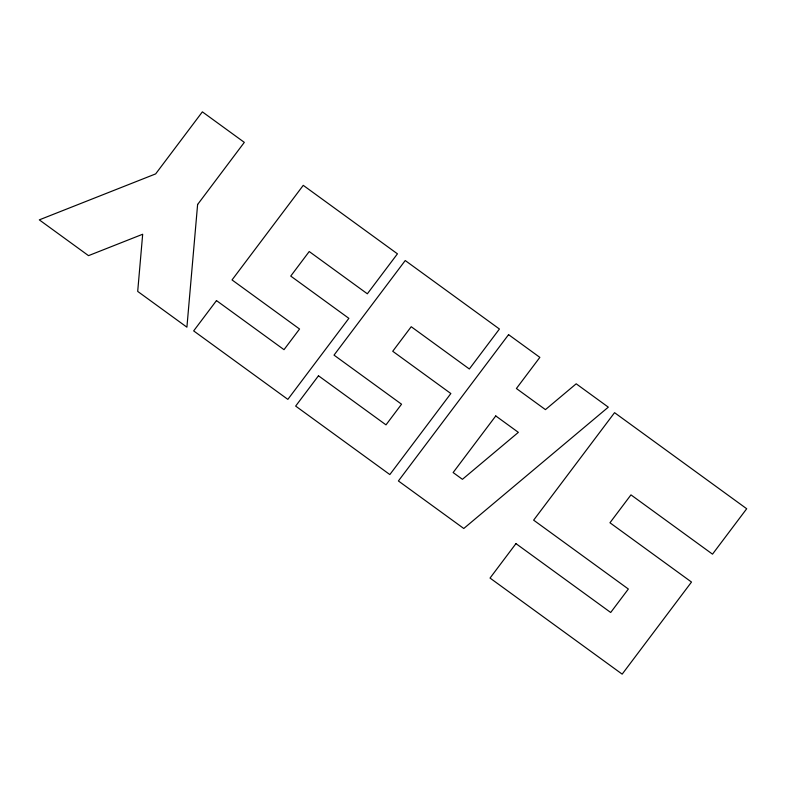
<?xml version="1.0" encoding="UTF-8"?>
<svg xmlns="http://www.w3.org/2000/svg" width="786" height="786" viewBox="0 0 786 786"><rect width="100%" height="100%" fill="white"/><g stroke="black" fill="none" stroke-linecap="round" stroke-linejoin="round"><path stroke-width="1.18" d="M197.62 204.399L186.911 327.182L137.697 291.41L142.679 234.248L88.513 255.647L39.3 219.864L155.657 173.893L202.366 111.858L244.318 142.364L197.61 204.498M216.484 300.586L193.661 330.896L287.853 399.376L348.866 318.34L290.741 276.083L309.222 251.53L367.347 293.797L397.441 253.829L303.249 185.349L232.037 279.934L299.554 329.02L284.011 349.672L216.484 300.586M318.477 375.777L295.654 406.087L389.836 474.567L450.85 393.531L392.725 351.273L411.216 326.721L469.34 368.988L499.424 329.02L405.232 260.539L334.021 355.125L401.548 404.21L385.995 424.862L318.477 375.777M508.571 334.64L398.404 480.963L463.779 528.487L608.315 407.158L576.197 383.804L545.445 409.624L516.402 388.51L539.854 357.375L508.571 334.64M495.76 415.932L453.129 472.553L462.423 479.313L518.357 432.359L495.76 415.932M515.96 543.617L490.032 578.064L622.168 674.142L691.503 582.053L609.956 522.769L630.962 494.875L712.509 554.159L746.7 508.748L614.554 412.67L533.635 520.155L628.358 589.028L610.693 612.49L515.96 543.617"/></g></svg>
